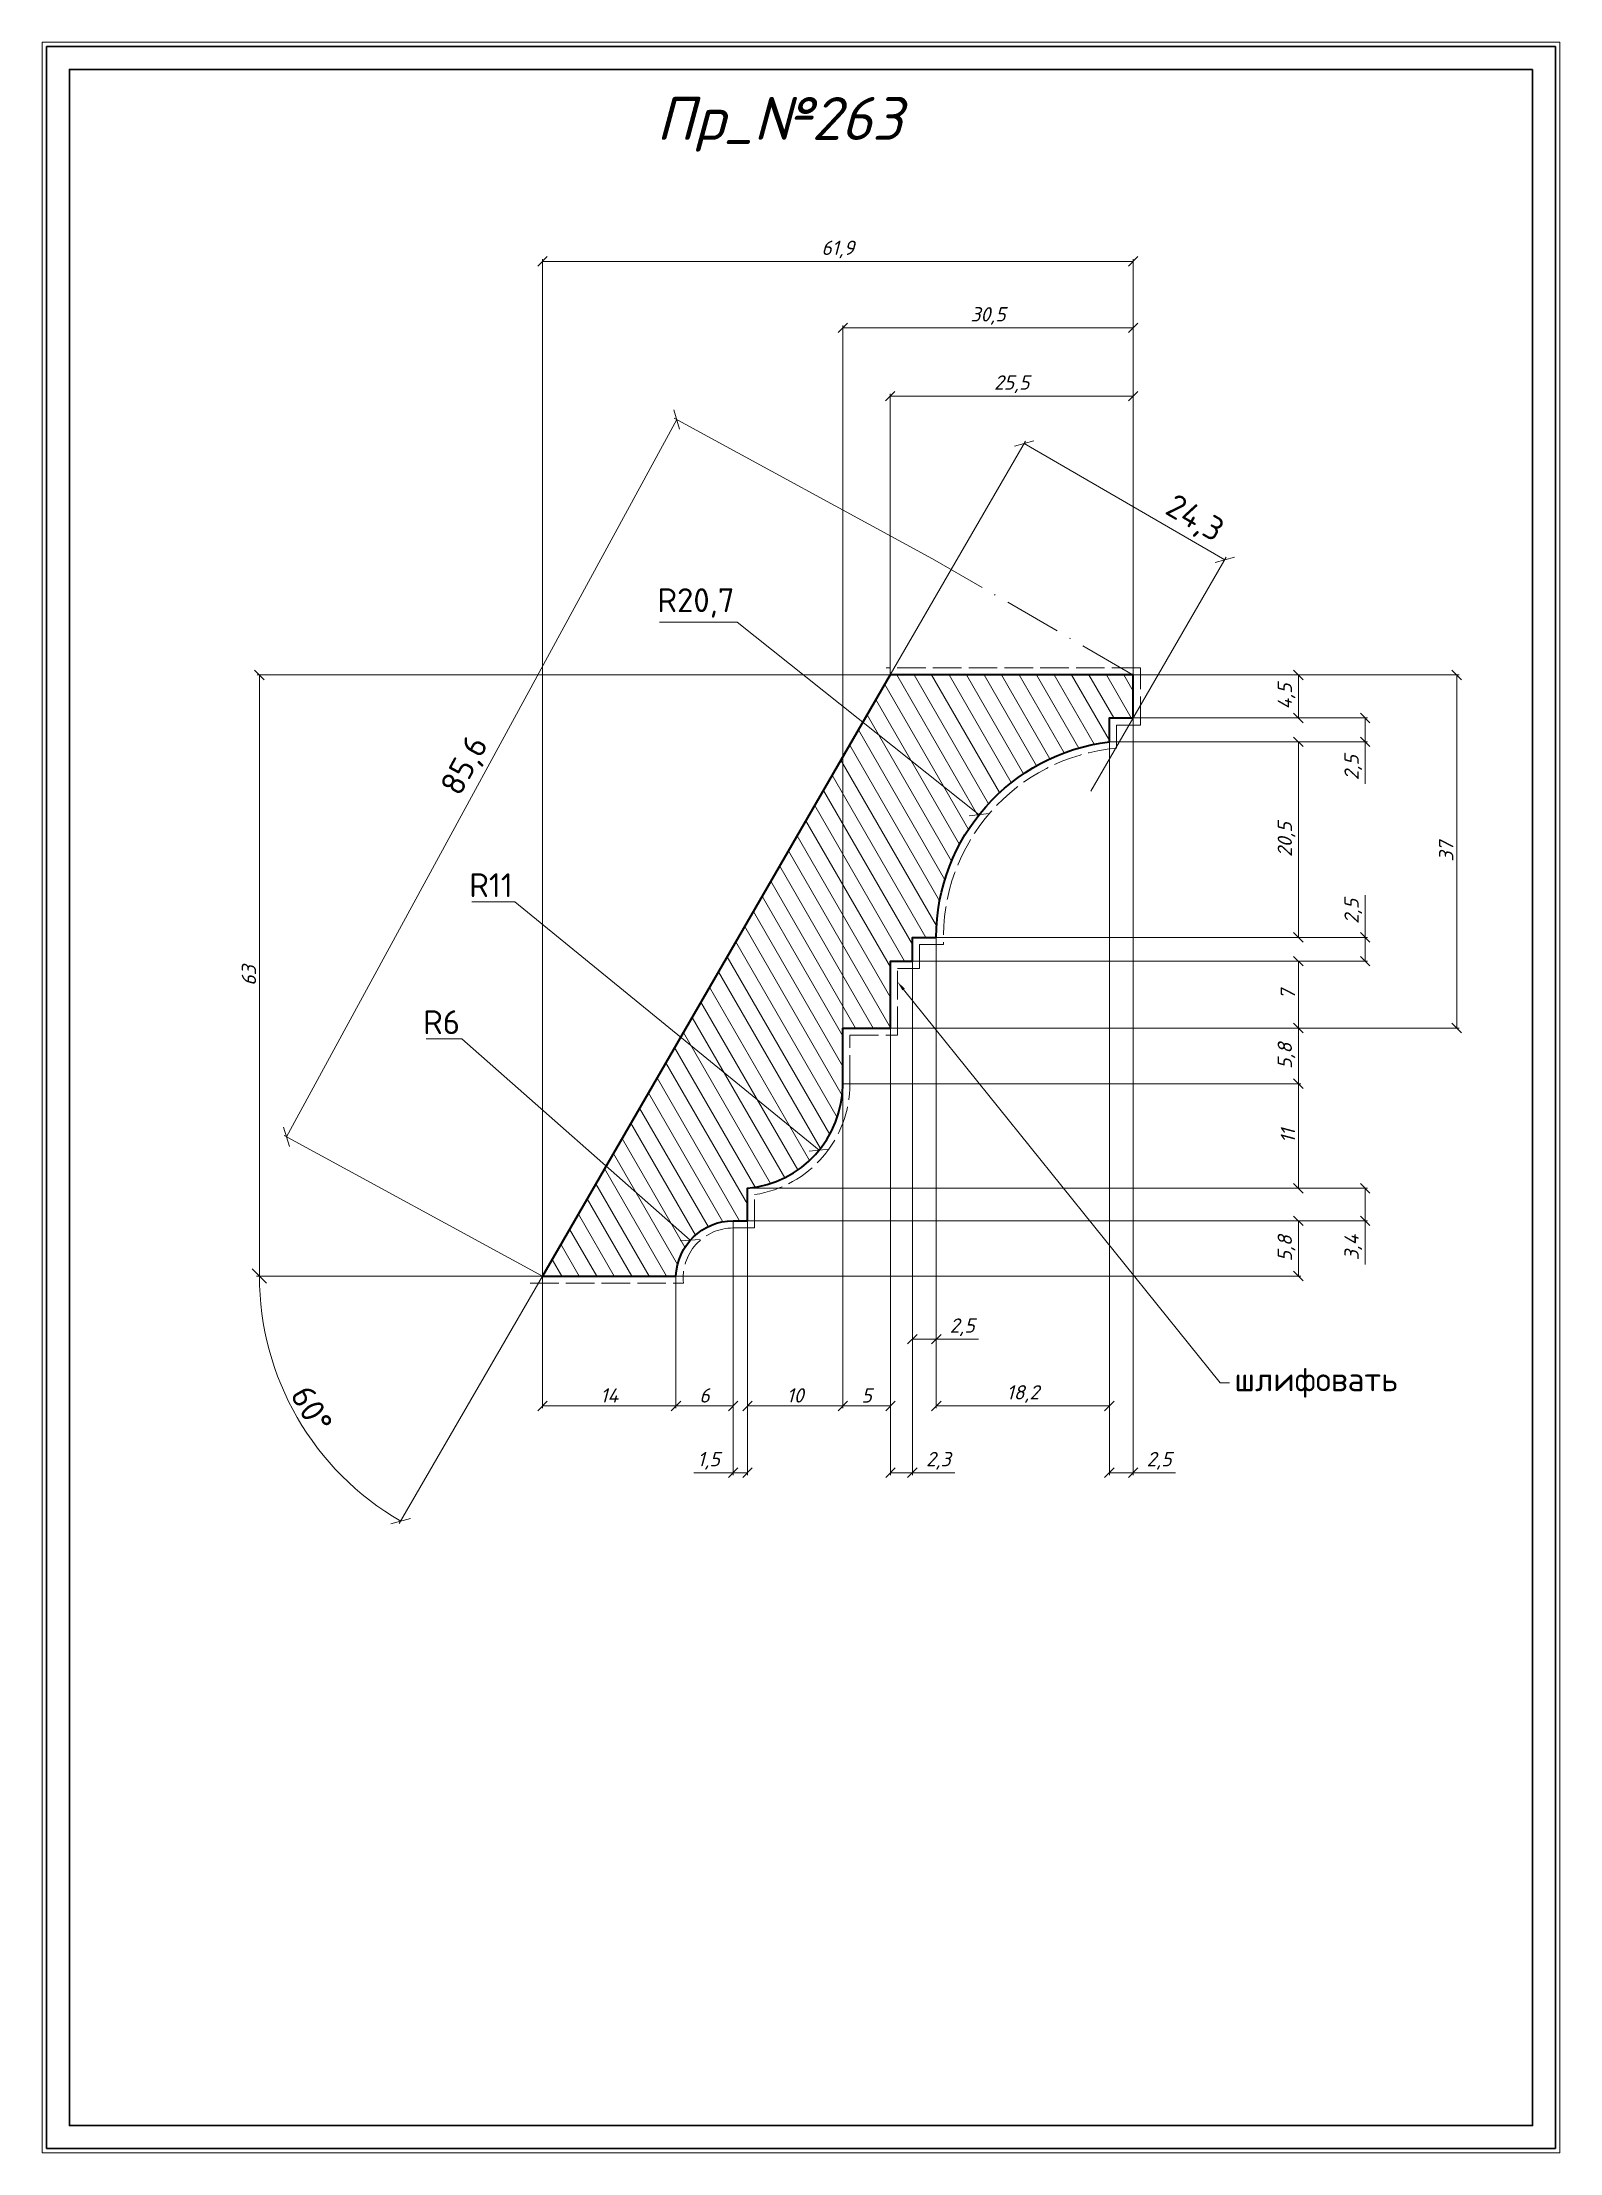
# Model space of a CAD drawing. Header units: millimetres. Extents: x 867 to 1026, y -1669 to -1448.
import ezdxf
from ezdxf import colors
from ezdxf.entities.mleader import LeaderData, LeaderLine
from ezdxf.math import Vec2, Vec3

# ---------------------------------------------------------------- set-up
doc = ezdxf.new("R2010")
doc.units = ezdxf.units.MM
doc.linetypes.add('ACAD_ISO02W100', pattern=[15, 12, -3])
doc.linetypes.add('ACAD_ISO10W100', pattern=[18, 12, -3, 0, -3])
doc.layers.get('0').update_dxf_attribs({"lineweight": 13})
for name, color, linetype, lineweight in [('Dimension', 7, 'Continuous', 5), ('профили', 1, 'Continuous', 35), ('служебный слой ЛИНИИ ОСЕВЫЕ', 7, 'ACAD_ISO10W100', 13), ('служебный слой ЛИНИИ ПУНКТИРНЫЕ', 7, 'ACAD_ISO02W100', 13), ('служебный слой НАДПИСИ', 7, 'Continuous', 13), ('служебный слой РАЗМЕРЫ', 7, 'Continuous', 9), ('служебный слой ШТАМП', 7, 'Continuous', 30), ('служебный слой ШТРИХОВКА', 7, 'Continuous', 5)]:
    doc.layers.add(name, color=color, linetype=linetype, lineweight=lineweight)
doc.styles.add('ЕСКД', font='isocpeur.ttf', dxfattribs={"oblique": 15})
doc.styles.add('ЕСКД профили размеры', font='isocpeur.ttf')
doc.styles.add('ЕСКД профили текст', font='isocpeur.ttf')
doc.dimstyles.new('ЕСКД', dxfattribs={"dimtxt": 3.5, "dimasz": 2.5, "dimexe": 0.25, "dimexo": 0, "dimgap": 0.35, "dimtad": 1, "dimdec": 1, "dimzin": 9, "dimtxsty": 'ЕСКД', "dimblk": 'OBLIQUE', "dimcen": 0, "dimclrd": 256, "dimclre": 256, "dimclrt": 256, "dimadec": 1, "dimazin": 0, "dimtfac": 1, "dimtdec": 1, "dimtmove": 0, "dimatfit": 3, "dimldrblk": 'DOTSMALL', "dimfxl": 1, "dimlwd": -1, "dimlwe": -1, "dimarcsym": 0})
doc.dimstyles.new('ЕСКД профили', dxfattribs={"dimtxt": 1.5, "dimasz": 1, "dimexe": 0.3, "dimexo": 0, "dimgap": 0.35, "dimtad": 1, "dimdec": 1, "dimzin": 9, "dimtxsty": 'ЕСКД профили размеры', "dimblk": 'OBLIQUE', "dimcen": 0, "dimclrd": 256, "dimclre": 256, "dimclrt": 256, "dimadec": 1, "dimazin": 0, "dimtfac": 1, "dimtdec": 1, "dimtmove": 0, "dimatfit": 3, "dimldrblk": 'DOTSMALL', "dimfxl": 1, "dimlwd": -1, "dimlwe": -1, "dimarcsym": 0})
doc.dimstyles.new('ЕСКД профили$4', dxfattribs={"dimtxt": 1.5, "dimasz": 1, "dimexe": 0.3, "dimexo": 0, "dimgap": 0.35, "dimtad": 1, "dimtoh": 1, "dimdec": 1, "dimzin": 9, "dimtxsty": 'ЕСКД профили размеры', "dimblk": 'OBLIQUE', "dimcen": 0, "dimse1": 1, "dimclrd": 256, "dimclre": 256, "dimclrt": 256, "dimadec": 1, "dimazin": 0, "dimtfac": 1, "dimtdec": 1, "dimtofl": 0, "dimtmove": 0, "dimatfit": 3, "dimldrblk": 'DOTSMALL', "dimfxl": 1, "dimlwd": -1, "dimlwe": -1, "dimarcsym": 2})

# ---------------------------------------------------------------- blocks, each defined once
blk = doc.blocks.new('_OBLIQUE')
at = {"color": 0, "linetype": 'ByBlock'}
blk.add_line((-0.5, -0.5), (0.5, 0.5), dxfattribs=at)
blk = doc.blocks.new('*D11')
at = {"layer": 'Defpoints', "color": 0, "transparency": 16777216}
for p in [(981.49, -1513.95), (953.54, -1550.95), (1015.41, -1550.95)]:
    blk.add_point(p, dxfattribs=at)
at = {"layer": 'служебный слой РАЗМЕРЫ', "transparency": 16777216}
for p, q in [((981.49, -1513.95), (1015.66, -1513.95)), ((1015.41, -1513.95), (1015.41, -1550.95)), ((953.54, -1550.95), (1015.66, -1550.95))]:
    blk.add_line(p, q, dxfattribs=at)
for p, rotation in [((1015.41, -1513.95), 90), ((1015.41, -1550.95), 270)]:
    blk.add_blockref('_OBLIQUE', p, dxfattribs=dict(at, rotation=rotation))
at = {"layer": 'служебный слой РАЗМЕРЫ', "transparency": 16777216, "insert": (1014.31, -1532.45), "char_height": 1.5, "attachment_point": 5, "rotation": 90, "style": 'ЕСКД'}
blk.add_mtext('37', dxfattribs=at)
blk = doc.blocks.new('_DotSmall')
at = {"color": 0, "linetype": 'ByBlock', "lineweight": -3, "const_width": 0.5}
blk.add_lwpolyline([(-0.0625, 0, 1), (0.0625, 0, 1)], format="xyb", close=True, dxfattribs=at)
blk = doc.blocks.new('*D10')
at = {"layer": 'Defpoints', "color": 0, "transparency": 16777216}
for p in [(981.49, -1477.57), (981.49, -1506.8), (951.04, -1522.53)]:
    blk.add_point(p, dxfattribs=at)
at = {"layer": 'служебный слой РАЗМЕРЫ', "transparency": 16777216}
for p, q in [((951.04, -1522.53), (951.04, -1477.32)), ((951.04, -1477.57), (981.49, -1477.57)), ((981.49, -1506.8), (981.49, -1477.32))]:
    blk.add_line(p, q, dxfattribs=at)
at = {"layer": 'служебный слой РАЗМЕРЫ', "transparency": 16777216, "rotation": 180}
blk.add_blockref('_OBLIQUE', (951.04, -1477.57), dxfattribs=at)
at = {"layer": 'служебный слой РАЗМЕРЫ', "transparency": 16777216}
blk.add_blockref('_OBLIQUE', (981.49, -1477.57), dxfattribs=at)
at = {"layer": 'служебный слой РАЗМЕРЫ', "transparency": 16777216, "insert": (966.27, -1476.32), "char_height": 1.5, "attachment_point": 5, "style": 'ЕСКД'}
blk.add_mtext('30,5', dxfattribs=at)
blk = doc.blocks.new('*D9')
at = {"layer": 'Defpoints', "color": 0, "transparency": 16777216}
for p in [(981.49, -1470.6), (981.49, -1513.95), (919.55, -1576.95)]:
    blk.add_point(p, dxfattribs=at)
at = {"layer": 'служебный слой РАЗМЕРЫ', "transparency": 16777216}
for p, q in [((919.55, -1576.95), (919.55, -1470.35)), ((919.55, -1470.6), (981.49, -1470.6)), ((981.49, -1513.95), (981.49, -1470.35))]:
    blk.add_line(p, q, dxfattribs=at)
at = {"layer": 'служебный слой РАЗМЕРЫ', "transparency": 16777216, "rotation": 180}
blk.add_blockref('_OBLIQUE', (919.55, -1470.6), dxfattribs=at)
at = {"layer": 'служебный слой РАЗМЕРЫ', "transparency": 16777216}
blk.add_blockref('_OBLIQUE', (981.49, -1470.6), dxfattribs=at)
at = {"layer": 'служебный слой РАЗМЕРЫ', "transparency": 16777216, "insert": (950.52, -1469.35), "char_height": 1.5, "attachment_point": 5, "style": 'ЕСКД'}
blk.add_mtext('61,9', dxfattribs=at)
blk = doc.blocks.new('*D8')
at = {"layer": 'Defpoints', "color": 0, "transparency": 16777216}
for p in [(956.01, -1513.95), (919.55, -1576.95), (919.55, -1576.95), (933.55, -1576.95), (891.66, -1587.09)]:
    blk.add_point(p, dxfattribs=at)
at = {"layer": 'служебный слой РАЗМЕРЫ', "transparency": 16777216}
for q in [(889.57, -1576.95), (904.53, -1602.89)]:
    blk.add_line((919.55, -1576.95), q, dxfattribs=at)
blk.add_arc((919.55, -1576.95), 29.68, 180, 239.9397, dxfattribs=at)
at = {"layer": 'служебный слой РАЗМЕРЫ', "transparency": 16777216, "xscale": 1.5, "yscale": 1.5, "zscale": 1.5}
for p, rotation in [((889.87, -1576.95), 89.99999999999994), ((904.68, -1602.63), 329.9396917432632)]:
    blk.add_blockref('_OBLIQUE', p, dxfattribs=dict(at, rotation=rotation))
at = {"layer": 'служебный слой РАЗМЕРЫ', "transparency": 16777216, "insert": (895.35, -1590.9), "char_height": 2.5, "attachment_point": 5, "rotation": 299.9698, "style": 'ЕСКД профили размеры'}
blk.add_mtext('60°', dxfattribs=at)
blk = doc.blocks.new('*D7')
at = {"layer": 'Defpoints', "color": 0, "transparency": 16777216}
for p in [(931.52, -1549.84), (940.04, -1556.79)]:
    blk.add_point(p, dxfattribs=at)
at = {"layer": 'служебный слой РАЗМЕРЫ', "transparency": 16777216}
for p, q in [((912.15, -1537.73), (916.65, -1537.73)), ((916.65, -1537.73), (948.57, -1563.74))]:
    blk.add_line(p, q, dxfattribs=at)
at = {"layer": 'служебный слой РАЗМЕРЫ', "transparency": 16777216, "xscale": 1.5, "yscale": 1.5, "zscale": 1.5, "rotation": 320.8183236623987}
blk.add_blockref('_OBLIQUE', (948.57, -1563.74), dxfattribs=at)
at = {"layer": 'служебный слой РАЗМЕРЫ', "lineweight": 5, "transparency": 16777216, "insert": (914.15, -1535.98), "char_height": 2.5, "attachment_point": 5, "style": 'ЕСКД профили размеры'}
blk.add_mtext('R11', dxfattribs=at)
blk = doc.blocks.new('*D6')
at = {"layer": 'Defpoints', "color": 0, "transparency": 16777216}
for p in [(965.33, -1528.59), (981.49, -1541.45)]:
    blk.add_point(p, dxfattribs=at)
at = {"layer": 'служебный слой РАЗМЕРЫ', "transparency": 16777216}
for p, q in [((931.83, -1508.4), (939.95, -1508.4)), ((939.95, -1508.4), (965.33, -1528.59))]:
    blk.add_line(p, q, dxfattribs=at)
at = {"layer": 'служебный слой РАЗМЕРЫ', "transparency": 16777216, "xscale": 1.5, "yscale": 1.5, "zscale": 1.5, "rotation": 321.4982698325347}
blk.add_blockref('_OBLIQUE', (965.33, -1528.59), dxfattribs=at)
at = {"layer": 'служебный слой РАЗМЕРЫ', "lineweight": 5, "transparency": 16777216, "insert": (935.64, -1506.4), "char_height": 2.5, "attachment_point": 5, "style": 'ЕСКД профили размеры'}
blk.add_mtext('R20,7', dxfattribs=at)
blk = doc.blocks.new('*D5')
at = {"layer": 'Defpoints', "color": 0, "transparency": 16777216}
for p in [(935.04, -1573.19), (939.54, -1577.16)]:
    blk.add_point(p, dxfattribs=at)
at = {"layer": 'служебный слой РАЗМЕРЫ', "transparency": 16777216}
for p, q in [((907.34, -1552.09), (911.09, -1552.09)), ((911.09, -1552.09), (935.04, -1573.19))]:
    blk.add_line(p, q, dxfattribs=at)
at = {"layer": 'служебный слой РАЗМЕРЫ', "transparency": 16777216, "xscale": 1.5, "yscale": 1.5, "zscale": 1.5, "rotation": 318.6189327590932}
blk.add_blockref('_OBLIQUE', (935.04, -1573.19), dxfattribs=at)
at = {"layer": 'служебный слой РАЗМЕРЫ', "lineweight": 5, "transparency": 16777216, "insert": (908.97, -1550.34), "char_height": 2.5, "attachment_point": 5, "style": 'ЕСКД профили размеры'}
blk.add_mtext('R6', dxfattribs=at)
blk = doc.blocks.new('*D30')
at = {"layer": 'Defpoints', "color": 0, "transparency": 16777216}
for p in [(981.49, -1484.72), (956.01, -1513.95), (981.49, -1513.95)]:
    blk.add_point(p, dxfattribs=at)
at = {"layer": 'служебный слой РАЗМЕРЫ', "transparency": 16777216}
for p, q in [((956.01, -1513.95), (956.01, -1484.47)), ((956.01, -1484.72), (981.49, -1484.72)), ((981.49, -1513.95), (981.49, -1484.47))]:
    blk.add_line(p, q, dxfattribs=at)
at = {"layer": 'служебный слой РАЗМЕРЫ', "transparency": 16777216, "rotation": 180}
blk.add_blockref('_OBLIQUE', (956.01, -1484.72), dxfattribs=at)
at = {"layer": 'служебный слой РАЗМЕРЫ', "transparency": 16777216}
blk.add_blockref('_OBLIQUE', (981.49, -1484.72), dxfattribs=at)
at = {"layer": 'служебный слой РАЗМЕРЫ', "transparency": 16777216, "insert": (968.75, -1483.47), "char_height": 1.5, "attachment_point": 5, "style": 'ЕСКД'}
blk.add_mtext('25,5', dxfattribs=at)
blk = doc.blocks.new('*D29')
at = {"layer": 'Defpoints', "color": 0, "transparency": 16777216}
for p in [(981.49, -1513.95), (998.81, -1513.95), (981.49, -1518.45)]:
    blk.add_point(p, dxfattribs=at)
at = {"layer": 'служебный слой РАЗМЕРЫ', "transparency": 16777216}
for p, q in [((981.49, -1513.95), (999.06, -1513.95)), ((998.81, -1518.45), (998.81, -1513.95)), ((981.49, -1518.45), (999.06, -1518.45))]:
    blk.add_line(p, q, dxfattribs=at)
for p, rotation in [((998.81, -1513.95), 90), ((998.81, -1518.45), 270)]:
    blk.add_blockref('_OBLIQUE', p, dxfattribs=dict(at, rotation=rotation))
at = {"layer": 'служебный слой РАЗМЕРЫ', "transparency": 16777216, "insert": (997.56, -1516.2), "char_height": 1.5, "attachment_point": 5, "rotation": 90, "style": 'ЕСКД'}
blk.add_mtext('4,5', dxfattribs=at)
blk = doc.blocks.new('*D28')
at = {"layer": 'Defpoints', "color": 0, "transparency": 16777216}
for p in [(978.99, -1518.45), (978.99, -1520.95), (1005.81, -1520.95)]:
    blk.add_point(p, dxfattribs=at)
at = {"layer": 'служебный слой РАЗМЕРЫ', "transparency": 16777216}
for p, q in [((978.99, -1518.45), (1006.06, -1518.45)), ((1005.81, -1518.45), (1005.81, -1520.95)), ((978.99, -1520.95), (1006.06, -1520.95)), ((1005.81, -1520.95), (1005.81, -1525.37))]:
    blk.add_line(p, q, dxfattribs=at)
for p, rotation in [((1005.81, -1518.45), 90), ((1005.81, -1520.95), 270)]:
    blk.add_blockref('_OBLIQUE', p, dxfattribs=dict(at, rotation=rotation))
at = {"layer": 'служебный слой РАЗМЕРЫ', "transparency": 16777216, "insert": (1004.56, -1523.66), "char_height": 1.5, "attachment_point": 5, "rotation": 90, "style": 'ЕСКД'}
blk.add_mtext('2,5', dxfattribs=at)
blk = doc.blocks.new('*D27')
at = {"layer": 'Defpoints', "color": 0, "transparency": 16777216}
for p in [(978.99, -1520.95), (960.84, -1541.45), (998.81, -1541.45)]:
    blk.add_point(p, dxfattribs=at)
at = {"layer": 'служебный слой РАЗМЕРЫ', "transparency": 16777216}
for p, q in [((978.99, -1520.95), (999.06, -1520.95)), ((998.81, -1520.95), (998.81, -1541.45)), ((960.84, -1541.45), (999.06, -1541.45))]:
    blk.add_line(p, q, dxfattribs=at)
for p, rotation in [((998.81, -1520.95), 90), ((998.81, -1541.45), 270)]:
    blk.add_blockref('_OBLIQUE', p, dxfattribs=dict(at, rotation=rotation))
at = {"layer": 'служебный слой РАЗМЕРЫ', "transparency": 16777216, "insert": (997.56, -1531.2), "char_height": 1.5, "attachment_point": 5, "rotation": 90, "style": 'ЕСКД'}
blk.add_mtext('20,5', dxfattribs=at)
blk = doc.blocks.new('*D26')
at = {"layer": 'Defpoints', "color": 0, "transparency": 16777216}
for p in [(960.84, -1541.45), (1005.81, -1541.45), (958.34, -1543.95)]:
    blk.add_point(p, dxfattribs=at)
at = {"layer": 'служебный слой РАЗМЕРЫ', "transparency": 16777216}
for p, q in [((1005.81, -1541.45), (1005.81, -1537.02)), ((960.84, -1541.45), (1006.06, -1541.45)), ((1005.81, -1543.95), (1005.81, -1541.45)), ((958.34, -1543.95), (1006.06, -1543.95))]:
    blk.add_line(p, q, dxfattribs=at)
for p, rotation in [((1005.81, -1541.45), 90), ((1005.81, -1543.95), 270)]:
    blk.add_blockref('_OBLIQUE', p, dxfattribs=dict(at, rotation=rotation))
at = {"layer": 'служебный слой РАЗМЕРЫ', "transparency": 16777216, "insert": (1004.56, -1538.73), "char_height": 1.5, "attachment_point": 5, "rotation": 90, "style": 'ЕСКД'}
blk.add_mtext('2,5', dxfattribs=at)
blk = doc.blocks.new('*D25')
at = {"layer": 'Defpoints', "color": 0, "transparency": 16777216}
for p in [(956.04, -1543.95), (956.04, -1550.95), (998.81, -1550.95)]:
    blk.add_point(p, dxfattribs=at)
at = {"layer": 'служебный слой РАЗМЕРЫ', "transparency": 16777216}
for p, q in [((956.04, -1543.95), (999.06, -1543.95)), ((998.81, -1543.95), (998.81, -1550.95)), ((956.04, -1550.95), (999.06, -1550.95))]:
    blk.add_line(p, q, dxfattribs=at)
for p, rotation in [((998.81, -1543.95), 90), ((998.81, -1550.95), 270)]:
    blk.add_blockref('_OBLIQUE', p, dxfattribs=dict(at, rotation=rotation))
at = {"layer": 'служебный слой РАЗМЕРЫ', "transparency": 16777216, "insert": (997.71, -1547.45), "char_height": 1.5, "attachment_point": 5, "rotation": 90, "style": 'ЕСКД'}
blk.add_mtext('7', dxfattribs=at)
blk = doc.blocks.new('*D24')
at = {"layer": 'Defpoints', "color": 0, "transparency": 16777216}
for p in [(951.04, -1550.95), (951.04, -1556.79), (998.81, -1556.79)]:
    blk.add_point(p, dxfattribs=at)
at = {"layer": 'служебный слой РАЗМЕРЫ', "transparency": 16777216}
for p, q in [((951.04, -1550.95), (999.06, -1550.95)), ((998.81, -1550.95), (998.81, -1556.79)), ((951.04, -1556.79), (999.06, -1556.79))]:
    blk.add_line(p, q, dxfattribs=at)
for p, rotation in [((998.81, -1550.95), 90), ((998.81, -1556.79), 270)]:
    blk.add_blockref('_OBLIQUE', p, dxfattribs=dict(at, rotation=rotation))
at = {"layer": 'служебный слой РАЗМЕРЫ', "transparency": 16777216, "insert": (997.56, -1553.87), "char_height": 1.5, "attachment_point": 5, "rotation": 90, "style": 'ЕСКД'}
blk.add_mtext('5,8', dxfattribs=at)
blk = doc.blocks.new('*D23')
at = {"layer": 'Defpoints', "color": 0, "transparency": 16777216}
for p in [(951.04, -1556.79), (941.04, -1567.75), (998.81, -1567.75)]:
    blk.add_point(p, dxfattribs=at)
at = {"layer": 'служебный слой РАЗМЕРЫ', "transparency": 16777216}
for p, q in [((951.04, -1556.79), (999.06, -1556.79)), ((998.81, -1556.79), (998.81, -1567.75)), ((941.04, -1567.75), (999.06, -1567.75))]:
    blk.add_line(p, q, dxfattribs=at)
for p, rotation in [((998.81, -1556.79), 90), ((998.81, -1567.75), 270)]:
    blk.add_blockref('_OBLIQUE', p, dxfattribs=dict(at, rotation=rotation))
at = {"layer": 'служебный слой РАЗМЕРЫ', "transparency": 16777216, "insert": (997.71, -1562.27), "char_height": 1.5, "attachment_point": 5, "rotation": 90, "style": 'ЕСКД'}
blk.add_mtext('11', dxfattribs=at)
blk = doc.blocks.new('*D22')
at = {"layer": 'Defpoints', "color": 0, "transparency": 16777216}
for p in [(941.04, -1567.75), (941.04, -1571.16), (1005.81, -1571.16)]:
    blk.add_point(p, dxfattribs=at)
at = {"layer": 'служебный слой РАЗМЕРЫ', "transparency": 16777216}
for p, q in [((941.04, -1567.75), (1006.06, -1567.75)), ((1005.81, -1567.75), (1005.81, -1571.16)), ((941.04, -1571.16), (1006.06, -1571.16)), ((1005.81, -1571.16), (1005.81, -1575.74))]:
    blk.add_line(p, q, dxfattribs=at)
for p, rotation in [((1005.81, -1567.75), 90), ((1005.81, -1571.16), 270)]:
    blk.add_blockref('_OBLIQUE', p, dxfattribs=dict(at, rotation=rotation))
at = {"layer": 'служебный слой РАЗМЕРЫ', "transparency": 16777216, "insert": (1004.56, -1573.95), "char_height": 1.5, "attachment_point": 5, "rotation": 90, "style": 'ЕСКД'}
blk.add_mtext('3,4', dxfattribs=at)
blk = doc.blocks.new('*D21')
at = {"layer": 'Defpoints', "color": 0, "transparency": 16777216}
for p in [(941.04, -1571.16), (998.81, -1571.16), (933.55, -1576.95)]:
    blk.add_point(p, dxfattribs=at)
at = {"layer": 'служебный слой РАЗМЕРЫ', "transparency": 16777216}
for p, q in [((941.04, -1571.16), (999.06, -1571.16)), ((998.81, -1576.95), (998.81, -1571.16)), ((933.55, -1576.95), (999.06, -1576.95))]:
    blk.add_line(p, q, dxfattribs=at)
for p, rotation in [((998.81, -1571.16), 90), ((998.81, -1576.95), 270)]:
    blk.add_blockref('_OBLIQUE', p, dxfattribs=dict(at, rotation=rotation))
at = {"layer": 'служебный слой РАЗМЕРЫ', "transparency": 16777216, "insert": (997.56, -1574.05), "char_height": 1.5, "attachment_point": 5, "rotation": 90, "style": 'ЕСКД'}
blk.add_mtext('5,8', dxfattribs=at)
blk = doc.blocks.new('*D20')
at = {"layer": 'Defpoints', "color": 0, "transparency": 16777216}
for p in [(981.49, -1518.45), (978.99, -1520.95), (981.49, -1597.56)]:
    blk.add_point(p, dxfattribs=at)
at = {"layer": 'служебный слой РАЗМЕРЫ', "transparency": 16777216}
for p, q in [((981.49, -1518.45), (981.49, -1597.81)), ((978.99, -1520.95), (978.99, -1597.81)), ((978.99, -1597.56), (981.49, -1597.56)), ((981.49, -1597.56), (985.92, -1597.56))]:
    blk.add_line(p, q, dxfattribs=at)
at = {"layer": 'служебный слой РАЗМЕРЫ', "transparency": 16777216, "rotation": 180}
blk.add_blockref('_OBLIQUE', (978.99, -1597.56), dxfattribs=at)
at = {"layer": 'служебный слой РАЗМЕРЫ', "transparency": 16777216}
blk.add_blockref('_OBLIQUE', (981.49, -1597.56), dxfattribs=at)
at = {"layer": 'служебный слой РАЗМЕРЫ', "transparency": 16777216, "insert": (984.21, -1596.31), "char_height": 1.5, "attachment_point": 5, "style": 'ЕСКД'}
blk.add_mtext('2,5', dxfattribs=at)
blk = doc.blocks.new('*D19')
at = {"layer": 'Defpoints', "color": 0, "transparency": 16777216}
for p in [(978.99, -1520.95), (960.84, -1541.45), (978.99, -1590.56)]:
    blk.add_point(p, dxfattribs=at)
at = {"layer": 'служебный слой РАЗМЕРЫ', "transparency": 16777216}
for p, q in [((978.99, -1520.95), (978.99, -1590.81)), ((960.84, -1541.45), (960.84, -1590.81)), ((960.84, -1590.56), (978.99, -1590.56))]:
    blk.add_line(p, q, dxfattribs=at)
at = {"layer": 'служебный слой РАЗМЕРЫ', "transparency": 16777216, "rotation": 180}
blk.add_blockref('_OBLIQUE', (960.84, -1590.56), dxfattribs=at)
at = {"layer": 'служебный слой РАЗМЕРЫ', "transparency": 16777216}
blk.add_blockref('_OBLIQUE', (978.99, -1590.56), dxfattribs=at)
at = {"layer": 'служебный слой РАЗМЕРЫ', "transparency": 16777216, "insert": (969.92, -1589.31), "char_height": 1.5, "attachment_point": 5, "style": 'ЕСКД'}
blk.add_mtext('18,2', dxfattribs=at)
blk = doc.blocks.new('*D18')
at = {"layer": 'Defpoints', "color": 0, "transparency": 16777216}
for p in [(960.84, -1541.45), (958.34, -1543.95), (960.84, -1583.56)]:
    blk.add_point(p, dxfattribs=at)
at = {"layer": 'служебный слой РАЗМЕРЫ', "transparency": 16777216}
for p, q in [((960.84, -1541.45), (960.84, -1583.81)), ((958.34, -1543.95), (958.34, -1583.81)), ((958.34, -1583.56), (960.84, -1583.56)), ((960.84, -1583.56), (965.27, -1583.56))]:
    blk.add_line(p, q, dxfattribs=at)
at = {"layer": 'служебный слой РАЗМЕРЫ', "transparency": 16777216, "rotation": 180}
blk.add_blockref('_OBLIQUE', (958.34, -1583.56), dxfattribs=at)
at = {"layer": 'служебный слой РАЗМЕРЫ', "transparency": 16777216}
blk.add_blockref('_OBLIQUE', (960.84, -1583.56), dxfattribs=at)
at = {"layer": 'служебный слой РАЗМЕРЫ', "transparency": 16777216, "insert": (963.56, -1582.31), "char_height": 1.5, "attachment_point": 5, "style": 'ЕСКД'}
blk.add_mtext('2,5', dxfattribs=at)
blk = doc.blocks.new('*D17')
at = {"layer": 'Defpoints', "color": 0, "transparency": 16777216}
for p in [(958.34, -1543.95), (956.04, -1550.95), (958.34, -1597.56)]:
    blk.add_point(p, dxfattribs=at)
at = {"layer": 'служебный слой РАЗМЕРЫ', "transparency": 16777216}
for p, q in [((958.34, -1543.95), (958.34, -1597.81)), ((956.04, -1550.95), (956.04, -1597.81)), ((956.04, -1597.56), (958.34, -1597.56)), ((958.34, -1597.56), (962.77, -1597.56))]:
    blk.add_line(p, q, dxfattribs=at)
at = {"layer": 'служебный слой РАЗМЕРЫ', "transparency": 16777216, "rotation": 180}
blk.add_blockref('_OBLIQUE', (956.04, -1597.56), dxfattribs=at)
at = {"layer": 'служебный слой РАЗМЕРЫ', "transparency": 16777216}
blk.add_blockref('_OBLIQUE', (958.34, -1597.56), dxfattribs=at)
at = {"layer": 'служебный слой РАЗМЕРЫ', "transparency": 16777216, "insert": (961.06, -1596.31), "char_height": 1.5, "attachment_point": 5, "style": 'ЕСКД'}
blk.add_mtext('2,3', dxfattribs=at)
blk = doc.blocks.new('*D14')
at = {"layer": 'Defpoints', "color": 0, "transparency": 16777216}
for p in [(939.54, -1571.16), (941.04, -1571.16), (939.54, -1597.56)]:
    blk.add_point(p, dxfattribs=at)
at = {"layer": 'служебный слой РАЗМЕРЫ', "transparency": 16777216}
for p, q in [((939.54, -1571.16), (939.54, -1597.81)), ((941.04, -1571.16), (941.04, -1597.81)), ((939.54, -1597.56), (935.42, -1597.56)), ((941.04, -1597.56), (939.54, -1597.56))]:
    blk.add_line(p, q, dxfattribs=at)
at = {"layer": 'служебный слой РАЗМЕРЫ', "transparency": 16777216, "rotation": 180}
blk.add_blockref('_OBLIQUE', (939.54, -1597.56), dxfattribs=at)
at = {"layer": 'служебный слой РАЗМЕРЫ', "transparency": 16777216}
blk.add_blockref('_OBLIQUE', (941.04, -1597.56), dxfattribs=at)
at = {"layer": 'служебный слой РАЗМЕРЫ', "transparency": 16777216, "insert": (936.98, -1596.31), "char_height": 1.5, "attachment_point": 5, "style": 'ЕСКД'}
blk.add_mtext('1,5', dxfattribs=at)
blk = doc.blocks.new('*D13')
at = {"layer": 'Defpoints', "color": 0, "transparency": 16777216}
for p in [(939.54, -1571.16), (933.55, -1576.95), (933.55, -1590.56)]:
    blk.add_point(p, dxfattribs=at)
at = {"layer": 'служебный слой РАЗМЕРЫ', "transparency": 16777216}
for p, q in [((939.54, -1571.16), (939.54, -1590.81)), ((933.55, -1576.95), (933.55, -1590.81)), ((939.54, -1590.56), (933.55, -1590.56))]:
    blk.add_line(p, q, dxfattribs=at)
at = {"layer": 'служебный слой РАЗМЕРЫ', "transparency": 16777216, "rotation": 180}
blk.add_blockref('_OBLIQUE', (933.55, -1590.56), dxfattribs=at)
at = {"layer": 'служебный слой РАЗМЕРЫ', "transparency": 16777216}
blk.add_blockref('_OBLIQUE', (939.54, -1590.56), dxfattribs=at)
at = {"layer": 'служебный слой РАЗМЕРЫ', "transparency": 16777216, "insert": (936.54, -1589.46), "char_height": 1.5, "attachment_point": 5, "style": 'ЕСКД'}
blk.add_mtext('6', dxfattribs=at)
blk = doc.blocks.new('*D4')
at = {"layer": 'Defpoints', "color": 0, "transparency": 16777216}
for p in [(960.45, -1501.77), (892.71, -1562.35), (919.55, -1576.95)]:
    blk.add_point(p, dxfattribs=at)
at = {"layer": 'служебный слой РАЗМЕРЫ', "transparency": 16777216}
for p, q in [((933.62, -1487.17), (892.71, -1562.35)), ((960.45, -1501.77), (933.35, -1487.02)), ((919.55, -1576.95), (892.45, -1562.2))]:
    blk.add_line(p, q, dxfattribs=at)
at = {"layer": 'служебный слой РАЗМЕРЫ', "transparency": 16777216, "xscale": 1.5, "yscale": 1.5, "zscale": 1.5}
for p, rotation in [((933.62, -1487.17), 61.44886902326311), ((892.71, -1562.35), 241.4488690232631)]:
    blk.add_blockref('_OBLIQUE', p, dxfattribs=dict(at, rotation=rotation))
at = {"layer": 'служебный слой РАЗМЕРЫ', "transparency": 16777216, "insert": (911.56, -1523.52), "char_height": 2.5, "attachment_point": 5, "rotation": 61.4489, "style": 'ЕСКД профили размеры'}
blk.add_mtext('85,6', dxfattribs=at)
blk = doc.blocks.new('*D3')
at = {"layer": 'Defpoints', "color": 0, "transparency": 16777216}
for p in [(991.09, -1501.87), (956.01, -1513.95), (977.05, -1526.13)]:
    blk.add_point(p, dxfattribs=at)
at = {"layer": 'служебный слой РАЗМЕРЫ', "transparency": 16777216}
for p, q in [((956.01, -1513.95), (970.2, -1489.43)), ((970.05, -1489.69), (991.09, -1501.87)), ((977.05, -1526.13), (991.24, -1501.61))]:
    blk.add_line(p, q, dxfattribs=at)
at = {"layer": 'служебный слой РАЗМЕРЫ', "transparency": 16777216, "xscale": 1.5, "yscale": 1.5, "zscale": 1.5}
for p, rotation in [((970.05, -1489.69), 149.939691743258), ((991.09, -1501.87), 329.939691743258)]:
    blk.add_blockref('_OBLIQUE', p, dxfattribs=dict(at, rotation=rotation))
at = {"layer": 'служебный слой РАЗМЕРЫ', "transparency": 16777216, "insert": (987.85, -1497.69), "char_height": 2.5, "attachment_point": 5, "rotation": 329.9397, "style": 'ЕСКД профили размеры'}
blk.add_mtext('24,3', dxfattribs=at)

msp = doc.modelspace()

# ---------------------------------------------------------------- hatches: boundary and pattern name
at = {"layer": 'служебный слой ШТРИХОВКА'}
h = msp.add_hatch(dxfattribs=at)
h.set_pattern_fill('ANSI31', color=256, scale=0.5, angle=75, style=0)
h.set_pattern_definition([(120, (0, 3.3799), (-1.3748153, -0.79375), [])])
h.paths.add_polyline_path([(978.99, -1520.95), (978.99, -1518.45), (981.49, -1518.45), (981.49, -1513.95), (956.01, -1513.95), (919.55, -1576.95), (933.55, -1576.95, -0.403926), (939.54, -1571.16), (941.04, -1571.16), (941.04, -1567.75, 0.387795), (951.04, -1556.79), (951.04, -1550.95), (956.04, -1550.95), (956.04, -1543.95), (958.34, -1543.95), (958.34, -1541.45), (960.84, -1541.45, -0.379101)])

# ---------------------------------------------------------------- linework, layer by layer
at = {"layer": 'Dimension', "const_width": 0.1}
msp.add_lwpolyline([(951.04, -1550.95), (951.04, -1522.53), (956.01, -1513.95), (981.49, -1513.95), (981.49, -1518.45), (978.99, -1518.45), (978.99, -1520.95, 0.379101), (960.84, -1541.45), (958.34, -1541.45), (958.34, -1543.95), (956.04, -1543.95), (956.04, -1550.95)], format="xyb", close=True, dxfattribs=at)
at = {"layer": 'профили'}
msp.add_lwpolyline([(919.55, -1576.95), (933.55, -1576.95, -0.403926), (939.54, -1571.16), (941.04, -1571.16), (941.04, -1567.75, 0.387795), (951.04, -1556.79), (951.04, -1550.95), (956.04, -1550.95), (956.04, -1543.95), (958.34, -1543.95), (958.34, -1541.45), (960.84, -1541.45, -0.379101), (978.99, -1520.95), (978.99, -1518.45), (981.49, -1518.45), (981.49, -1513.95), (956.01, -1513.95), (919.55, -1576.95)], format="xyb", dxfattribs=at)
at = {"layer": 'служебный слой ЛИНИИ ОСЕВЫЕ', "ltscale": 0.5}
msp.add_line((960.45, -1501.77), (981.49, -1513.95), dxfattribs=at)
at = {"layer": 'служебный слой ЛИНИИ ПУНКТИРНЫЕ', "ltscale": 0.25}
msp.add_lwpolyline([(918.25, -1577.7), (934.32, -1577.7, -0.444641), (939.54, -1571.91), (941.79, -1571.91), (941.79, -1568.41, 0.371076), (951.79, -1556.79), (951.79, -1551.7), (956.79, -1551.7), (956.79, -1544.7), (959.09, -1544.7), (959.09, -1542.2), (961.61, -1542.2, -0.399542), (979.74, -1521.62), (979.74, -1519.2), (982.24, -1519.2), (982.24, -1513.2), (955.58, -1513.2)], format="xyb", dxfattribs=at)
at = {"layer": 'служебный слой ШТАМП', "color": 6, "lineweight": 5, "ltscale": 100}
msp.add_lwpolyline([(1026.22, -1447.63), (867.1, -1447.63), (867.1, -1668.84), (1026.22, -1668.84)], close=True, dxfattribs=at)
at = {"layer": 'служебный слой ШТАМП', "ltscale": 100}
for points in [[(1025.76, -1448.08), (867.55, -1448.08), (867.55, -1668.38), (1025.76, -1668.38)], [(1023.36, -1450.48), (869.95, -1450.48), (869.95, -1665.98), (1023.36, -1665.98)]]:
    msp.add_lwpolyline(points, close=True, dxfattribs=at)

# ---------------------------------------------------------------- texts
at = {"layer": 'служебный слой НАДПИСИ', "style": 'ЕСКД', "oblique": 15}
msp.add_text('Пр_№263', height=4.5, dxfattribs=at).set_placement((931.49, -1457.87))

# ---------------------------------------------------------------- dimensions: what is measured, and where the dimension line sits
at = {"layer": 'служебный слой РАЗМЕРЫ'}
for base, p1, p2, picture, middle in [((981.49, -1470.6), (919.55, -1576.95), (981.49, -1513.95), '*D9', (950.52, -1469.35)), ((981.495, -1477.5703), (951.0431, -1522.5266), (981.495, -1506.802), '*D10', (966.2691, -1476.3203)), ((981.49, -1484.72), (956.01, -1513.95), (981.49, -1513.95), '*D30', (968.75, -1483.47)), ((981.49, -1597.56), (978.99, -1520.95), (981.49, -1518.45), '*D20', (984.21, -1596.31)), ((978.995, -1590.5633), (960.8431, -1541.4474), (978.995, -1520.9474), '*D19', (969.9191, -1589.3133)), ((960.84, -1583.56), (958.34, -1543.95), (960.84, -1541.45), '*D18', (963.56, -1582.31)), ((958.34, -1597.56), (956.04, -1550.95), (958.34, -1543.95), '*D17', (961.06, -1596.31)), ((933.55, -1590.56), (939.54, -1571.16), (933.55, -1576.95), '*D13', (936.54, -1589.46)), ((939.54, -1597.56), (941.04, -1571.16), (939.54, -1571.16), '*D14', (936.98, -1596.31))]:
    dim = msp.add_linear_dim(base=base, p1=p1, p2=p2, dimstyle='ЕСКД', override={"dimtxt": 1.5, "dimasz": 1}, dxfattribs=at)
    dim.commit()
    dim.dimension.update_dxf_attribs({"geometry": picture, "text_midpoint": middle})
for base, p1, p2, angle, picture, middle in [((892.71, -1562.35), (960.45, -1501.77), (919.55, -1576.95), 241.4489, '*D4', (913.32, -1524.48)), ((991.09, -1501.87), (956.01, -1513.95), (977.05, -1526.13), 329.9397, '*D3', (986.84, -1499.42))]:
    dim = msp.add_linear_dim(base=base, p1=p1, p2=p2, angle=angle, dimstyle='ЕСКД профили', override={"dimtxt": 2.5, "dimasz": 1.5, "dimgap": 0.5}, dxfattribs=at)
    dim.commit()
    dim.dimension.update_dxf_attribs({"geometry": picture, "text_midpoint": middle, "dimtype": 129})
at = {"layer": 'служебный слой РАЗМЕРЫ', "color": 1, "lineweight": 5}
for center, mpoint, picture, middle in [((981.49, -1541.45), (965.33, -1528.59), '*D6', (935.64, -1508.4)), ((940.04, -1556.79), (931.52, -1549.84), '*D7', (914.15, -1537.73)), ((939.54, -1577.16), (935.04, -1573.19), '*D5', (908.97, -1552.09))]:
    dim = msp.add_radius_dim(center=center, mpoint=mpoint, dimstyle='ЕСКД профили$4', override={"dimtxt": 2.5, "dimasz": 1.5, "dimgap": 0.5}, dxfattribs=at)
    dim.commit()
    dim.dimension.update_dxf_attribs({"geometry": picture, "text_midpoint": middle, "dimtype": 132})
at = {"layer": 'служебный слой РАЗМЕРЫ'}
msp.add_linear_dim(base=(889.87, -1513.95), p1=(919.55, -1576.95), p2=(956.01, -1513.95), angle=90, dimstyle='ЕСКД', override={"dimtxt": 1.5, "dimasz": 1}, dxfattribs=at).render()
dim = msp.add_angular_dim_2l(base=(891.66, -1587.09), line1=((956.01, -1513.95), (919.55, -1576.95)), line2=((919.55, -1576.95), (933.55, -1576.95)), dimstyle='ЕСКД профили', override={"dimtxt": 2.5, "dimasz": 1.5, "dimgap": 0.5, "dimadec": 0}, dxfattribs=at)
dim.commit()
dim.dimension.update_dxf_attribs({"geometry": '*D8', "text_midpoint": (895.35, -1590.9)})
for base, p1, p2, picture, middle in [((1015.41, -1550.95), (981.49, -1513.95), (953.54, -1550.95), '*D11', (1014.31, -1532.45)), ((998.81, -1513.95), (981.49, -1518.45), (981.49, -1513.95), '*D29', (997.56, -1516.2)), ((1005.81, -1520.95), (978.99, -1518.45), (978.99, -1520.95), '*D28', (1004.56, -1523.66)), ((998.81, -1541.45), (978.99, -1520.95), (960.84, -1541.45), '*D27', (997.56, -1531.2)), ((1005.81, -1541.45), (958.34, -1543.95), (960.84, -1541.45), '*D26', (1004.56, -1538.73)), ((998.81, -1550.95), (956.04, -1543.95), (956.04, -1550.95), '*D25', (997.71, -1547.45)), ((998.81, -1556.79), (951.04, -1550.95), (951.04, -1556.79), '*D24', (997.56, -1553.87)), ((998.81, -1567.75), (951.04, -1556.79), (941.04, -1567.75), '*D23', (997.71, -1562.27)), ((1005.81, -1571.16), (941.04, -1567.75), (941.04, -1571.16), '*D22', (1004.56, -1573.95)), ((998.81, -1571.16), (933.55, -1576.95), (941.04, -1571.16), '*D21', (997.56, -1574.05))]:
    dim = msp.add_linear_dim(base=base, p1=p1, p2=p2, angle=90, dimstyle='ЕСКД', override={"dimtxt": 1.5, "dimasz": 1}, dxfattribs=at)
    dim.commit()
    dim.dimension.update_dxf_attribs({"geometry": picture, "text_midpoint": middle})
for base, p1, p2 in [((956.04, -1590.56), (951.04, -1550.95), (956.04, -1550.95)), ((951.04, -1590.56), (941.04, -1567.75), (951.04, -1556.79)), ((933.55, -1590.56), (919.55, -1576.95), (933.55, -1576.95))]:
    msp.add_linear_dim(base=base, p1=p1, p2=p2, dimstyle='ЕСКД', override={"dimtxt": 1.5, "dimasz": 1}, dxfattribs=at).render()

# ---------------------------------------------------------------- leaders
ml = msp.add_multileader_mtext('Standard', dxfattribs=at)
ml.set_content('\\A1;{\\fISOCPEUR|b1|i0|c204|p34;шлифовать}', color=256, style='ЕСКД профили текст')
ml.set_leader_properties(color=256, linetype='ByLayer', lineweight=-1)
ml.build(insert=Vec2(0, 0))
ml.multileader.update_dxf_attribs({"dogleg_length": 1, "arrow_head_size": 1})
ctx = ml.context
ctx.base_point, ctx.char_height, ctx.arrow_head_size, ctx.landing_gap_size, ctx.plane_origin = Vec3(991.6, -1588.14), 2.5, 1, 0.5, Vec3(914.18, -1485.91)
notes = []
notes.append((ctx, [(1, (1, 1, 0), (990.6, -1588.14), (1, 0), 1, [(0, [(956.79, -1546.13)], 0, [])])]))
ctx.mtext.insert, ctx.mtext.flow_direction = Vec3(992.1, -1586.52), 5
for ctx, leaders in notes:
    for number, flags, end, landing, length, lines in leaders:
        leader = LeaderData()
        leader.index, (leader.has_last_leader_line, leader.has_dogleg_vector, leader.attachment_direction) = number, flags
        leader.last_leader_point, leader.dogleg_vector, leader.dogleg_length = Vec3(end), Vec3(landing), length
        for number, points, colour, breaks in lines:
            line = LeaderLine()
            line.index, line.vertices, line.color, line.breaks = number, Vec3.list(points), colors.encode_raw_color(colour), breaks
            leader.lines.append(line)
        ctx.leaders.append(leader)

doc.saveas('drawing.dxf')
